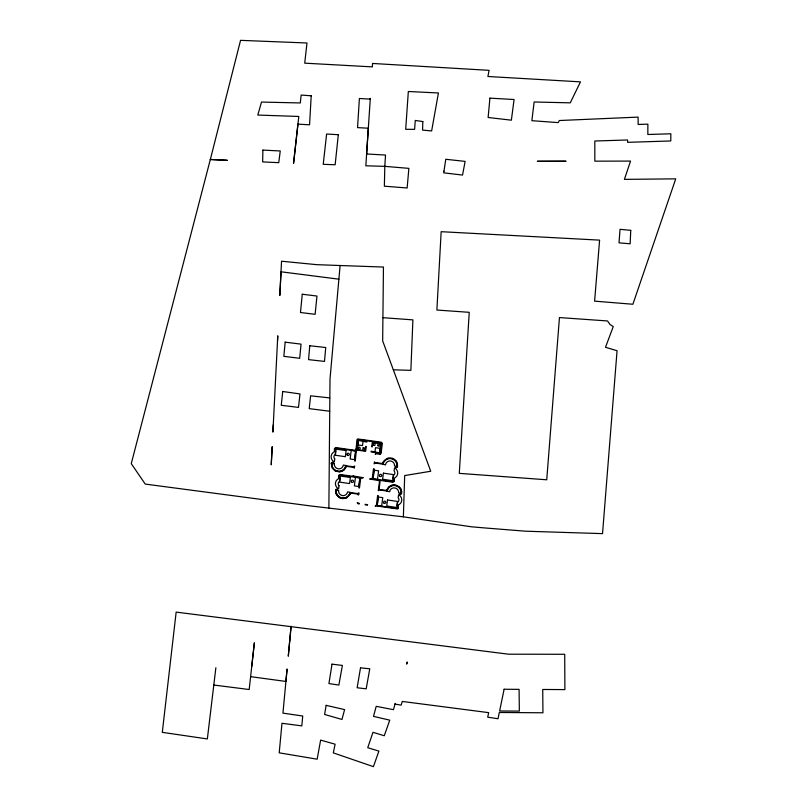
<?xml version="1.0" encoding="UTF-8"?>
<svg xmlns="http://www.w3.org/2000/svg" width="807" height="807" viewBox="0 0 807 807"><rect width="100%" height="100%" fill="white"/><g stroke="black" fill="none" stroke-linecap="round" stroke-linejoin="round"><path stroke-width="1.21" d="M328.873 508.117L330.002 379.108L340.1 265.523L383.446 267.046L382.669 340.887L430.736 471.258L404.69 475.565L403.379 516.833L471.57 526.81L486.369 528.071L525.771 531.208L602.536 533.629L617.062 350.722L605.502 347.292L613.249 326.583L610.062 324.575L607.53 320.954L559.453 317.565L546.732 479.782L459.284 473.356L469.24 312.319L436.88 310.039L441.157 231.69L599.601 240.133L594.608 301.142L632.89 304.249L675.731 178.851L624.396 179.366L630.549 161.087L594.84 161.168L594.809 141.013L627.604 139.974L627.604 142.335L670.778 140.963L670.839 133.78L647.839 134.497L647.87 124.157L638.135 124.46L638.115 117.106L559.322 120.525L558.212 122.603L531.863 120.687L534.143 101.985L570.267 102.842L580.485 81.86L487.912 76.494L489.062 70.34L372.562 63.46L372.35 66.88L304.713 63.158L306.983 42.983L240.557 40.35L210.334 159.483L131.269 463.642L145.25 484.089L310.836 505.979L403.379 516.833M273.25 424.835L272.907 432.108L277.779 335.813L277.517 340.584M331.263 463.591L332.423 468.252M331.274 463.581L331.364 462.865M251.723 666.632L254.366 642.776L249.181 689.521L213.805 685.042M215.883 667.692L207.349 738.95L162.298 732.342L176.158 612.11L508.471 654.195L564.708 654.275L564.89 689.602L542.728 689.471L542.94 712.783L499.311 712.48L498.01 718.744L487.7 717.171L488.679 712.642L402.279 701.444L401.129 705.116L395.057 704.128L395.259 703.401L393.443 709.666L376.213 706.327L373.5 716.374L389.761 720.167L384.263 735.752L372.985 732.302L367.74 747.716L378.897 751.105L373.409 766.65L333.311 752.881L335.107 744.205L320.631 740.1L317.161 759.195L279.212 752.83L281.976 723.284L301.828 725.886L302.726 716.011L282.944 713.146L287.09 668.953L285.9 681.441L250.614 676.659M333.22 462.925L333.352 461.866L331.395 462.764M337.497 489.768L337.639 488.689L335.712 489.546L335.581 491.826M355.958 450.619L356.906 439.805L357.622 438.927L381.398 442.226L382.367 443.457L381.075 453.433L379.976 454.27M358.55 440.541L357.995 444.96L362.494 445.605L363.059 441.187M358.086 494.066C357.693 496.335 359.589 494.267 358.853 492.815L357.602 493.561L350.137 492.552M374.922 452.102L375.487 447.683L379.996 448.339L379.431 452.747M374.902 462.572L374.428 461.886L374.125 463.843L375.386 463.087L382.629 464.136M379.048 489.466L380.047 481.769L379.34 480.296L393.221 482.293M397.548 466.739L397.387 463.601M334.451 448.218C335.208 454.916 333.15 448.611 335.641 448.117L355.584 451.073L354.656 461.019L355.251 461.11L356.371 450.124L365.662 451.163L366.257 446.503L365.662 446.412L365.107 450.78L357.198 449.64L358.358 440.41L366.822 442.085L366.65 441.005L357.915 439.835L356.301 449.509L358.076 439.472L381.56 442.912L380.521 453.009L381.408 443.245L372.34 442.065L371.724 446.796L372.33 446.876L372.884 442.508L380.813 443.648L379.623 452.878L371.159 451.204L371.069 451.94L380.299 453.574L375.669 453.09L375.346 454.361L376.042 453.705L379.845 454.26M394.3 481.537C393.695 475.091 395.531 481.154 393.07 481.698L373.147 478.722L374.095 468.817L373.5 468.726L372.35 477.633A1.221 1.18 23.7 0 1 370.998 478.632L369.656 479.045L378.382 480.498A1.221 1.18 22.6 0 1 379.431 481.85L378.281 490.727L379.532 489.97L386.916 491.019M397.488 467.051L395.581 467.889L395.743 466.678M350.167 493.965L350.43 493.107L358.036 494.086M387.007 489.567L386.735 490.424L379.108 489.445M338.748 475.141C339.495 481.789 337.447 475.525 339.939 475.051L359.801 478.006L358.873 487.882L359.468 487.973L360.598 479.106A1.221 1.18 24.8 0 1 361.95 478.107L363.291 477.694L354.576 476.241A1.21 1.18 25.9 0 1 353.637 475.575L353.022 475.656L353.617 476.443L339.979 474.455M350.167 493.975L346.707 497.808M387.007 489.556L388.732 486.964L391.183 485.4M345.739 467.606L346.183 466.295L353.254 467.324M345.678 465.932L345.638 466.012A7.011 6.789 28.5 0 1 337.538 471.117A7.011 6.789 28.5 0 1 331.919 463.238L332.827 463.339M345.739 467.616L344.559 469.422M383.406 461.574L382.619 463.531L375.144 462.512M383.416 461.564L387.542 458.295M398.224 508.581C398.234 501.672 399.162 508.289 397.155 508.471L377.293 505.485L378.251 495.649L377.646 495.569L376.455 504.738A1.21 1.17 21.9 0 1 375.356 505.747L375.235 506.322L376.677 505.696M344.549 469.432L343.681 470.249M387.138 490.918L387.31 490.626A7.011 6.789 20.1 0 1 395.46 485.632A7.011 6.789 20.1 0 1 401.029 493.501L400.201 493.39M372.39 478.783L372.602 479.025M343.671 470.259L342.662 470.925M399.929 493.481L399.576 494.862L400.302 493.995L401.493 494.045L401.684 491.715M345.82 465.78L353.385 466.749L354.636 465.992L354.364 468.161L353.587 467.324M350.097 492.573L349.865 492.885A6.991 6.738 26.3 0 1 341.805 497.869A6.991 6.738 26.3 0 1 336.206 490.041L336.953 490.152M346.697 497.818L342.914 498.605M397.75 508.965L377.172 506.08M341.775 471.349L339.636 471.833M391.203 485.4L393.352 484.906M382.79 464.126L383.194 463.732A7.041 6.839 21.8 0 1 391.365 458.689A7.041 6.839 21.8 0 1 396.953 466.607L396.025 466.507M388.036 458.164L392.212 458.295M339.374 471.853L335.773 471.147M393.342 369.798L410.864 370.363L412.902 319.865L382.901 317.686M340.1 265.523L316.858 264.676L281.542 261.216L279.827 295.463L281.028 271.788L338.9 279.182M394.361 484.896L397.004 485.501M335.611 447.522L355.383 450.377M342.652 498.595L340.968 498.262M329.76 397.912L310.624 395.813L309.212 408.635L329.72 411.237M360.305 477.663L360.396 477.764M392.222 458.295L393.594 458.87M340.958 498.252L340.272 498M397.014 485.501L399.647 487.327M340.261 498L339.384 497.566M335.752 471.147L335.107 470.804M393.604 458.88L395.743 460.565M335.097 470.804L332.434 468.262M339.374 497.556L338.758 497.162M338.748 497.152L336.469 494.61M399.657 487.337L400.817 488.921M395.743 460.575L396.489 461.564M396.489 461.574L397.387 463.581M336.458 494.59L336.055 493.723M400.817 488.931L401.23 489.809M336.045 493.713L335.581 491.836M401.23 489.819L401.684 491.695M262.89 150.092L262.658 161.914L278.748 162.671L280.261 150.97L262.89 150.092M384.818 166.343L384.364 186.185L407.142 187.991L408.867 168.37L384.818 166.343L365.843 165.808L368.305 128.212L357.551 127.617L359.397 98.494L370.252 99.13L370.312 98.313L366.62 153.986L385.514 155.045L384.818 166.343M422.838 121.544L422.565 130.098L431.634 130.946L438.433 92.976L408.332 91.494L405.699 129.312L414.616 129.332L415.252 120.455L422.838 121.544M630.751 230.348L630.136 243.785L619.019 242.846L620.048 229.319L630.751 230.348M272.181 446.836L271.253 464.691L272.181 446.836M311.209 95.801L309.565 124.803L297.934 124.147L293.566 163.347L298.792 116.46L257.796 115.068L261.518 102.065L300.295 102.953L301.162 95.065L311.209 95.801M367.568 504.92L365.107 504.849L365.188 504.274L367.578 504.859M309.777 345.749L308.556 359.629L324.485 361.405L325.746 347.524L309.777 345.749M289.763 640.153L288.291 656.192L291.095 626.262L289.763 640.153M489.92 98.151L488.124 117.489L511.366 120.182L514.079 99.513L489.92 98.151M285.174 342.168L283.842 356.331L299.69 358.308L301.051 344.135L285.174 342.168M302.272 294.232L300.476 312.501L315.123 314.316L316.959 296.048L302.272 294.232M282.722 391.496L281.26 405.296L298.489 407.394L299.992 393.937L282.722 391.496M338.325 134.698L335.147 164.749L323.234 164.325L326.613 134.033L338.325 134.698M334.723 458.911L334.34 462.058A5.911 5.73 29.3 0 1 335.631 451.295L335.268 454.452A3.026 2.935 29.3 0 0 334.723 458.901M336.126 449.136L335.369 455.249L345.346 456.691L346.102 450.578L336.126 449.136M339.011 485.753L338.627 488.881A5.891 5.689 26.9 0 1 339.918 478.198L339.555 481.335A3.016 2.915 26.9 0 0 339.011 485.753M340.413 476.049L339.656 482.122L349.592 483.564L350.359 477.502L340.413 476.049M351.237 450.195L350.137 459.001L354.626 459.647L355.726 450.851L351.237 450.195M355.473 477.139L354.364 485.875L358.843 486.52L359.952 477.784L355.473 477.139M363.14 447.804L362.857 450.003L364.461 450.235L364.744 448.036L363.14 447.804M359.236 503.397L359.155 503.972C358.237 504.335 356.311 502.287 357.763 502.559A1.21 1.17 23.9 0 0 358.742 503.326L359.236 503.397M373.53 443.053L373.248 445.262L374.852 445.494L375.134 443.285L373.53 443.053M374.125 470.188L372.995 478.944L377.484 479.6L378.624 470.834L374.125 470.188M378.271 497.011L377.141 505.707L381.62 506.362L382.75 497.667L378.271 497.011M383.406 473.144L382.619 479.237L392.606 480.69L393.402 474.597L383.406 473.144M387.521 499.967L386.735 506.009L396.681 507.472L397.488 501.429L387.521 499.967M393.503 475.394L393.11 478.541A5.921 5.75 21.2 0 0 394.532 467.788L394.088 470.945A3.026 2.935 21.2 0 1 393.503 475.384M397.589 502.216L397.195 505.333A5.901 5.699 19.6 0 0 398.608 494.671L398.174 497.798A3.016 2.915 19.6 0 1 397.579 502.206M443.971 171.134L443.719 172.849L462.542 175.069L465.125 161.39L445.777 159.282L443.971 171.134M332.03 664.151L328.923 683.569L338.859 685.062L342.39 665.432L332.03 664.151M360.507 667.863L357.148 687.756L366.186 688.835L369.777 668.771L360.507 667.863M326.159 705.348L324.596 714.467L341.986 719.451L344.589 709.615L326.159 705.348M504.113 689.249L499.624 710.967L519.335 711.108L519.083 689.36L504.113 689.249M407.162 662.194L406.758 663.899L407.162 662.194M565.868 161.229L537.422 161.289L565.868 161.229M227.201 160.3L210.334 159.483L227.201 160.3M385.524 464.751L382.77 464.348A7.344 7.132 21.8 0 1 390.961 458.315A7.344 7.132 21.8 0 1 397.286 466.456L394.532 466.063A4.56 4.428 21.8 0 0 390.608 460.999A4.56 4.428 21.8 0 0 385.524 464.751M334.33 463.783L331.596 463.389A7.324 7.092 28.5 0 0 337.941 471.49A7.324 7.092 28.5 0 0 346.032 465.478L343.288 465.084A4.549 4.398 28.5 0 1 338.264 468.817A4.549 4.398 28.5 0 1 334.33 463.783M389.64 491.645L386.896 491.241A7.324 7.081 20.1 0 1 395.057 485.259A7.324 7.081 20.1 0 1 401.361 493.349L398.618 492.956A4.539 4.398 20.1 0 0 394.704 487.932A4.539 4.398 20.1 0 0 389.64 491.645M338.617 490.585L335.883 490.192A7.293 7.041 26.3 0 0 342.208 498.242A7.293 7.041 26.3 0 0 350.268 492.3L347.545 491.897A4.529 4.368 26.3 0 1 342.541 495.589A4.529 4.368 26.3 0 1 338.617 490.585M383.749 502.902A1.16 1.12 20.9 0 0 385.736 502.751A1.16 1.12 20.9 0 0 384.566 501.147A1.16 1.12 20.9 0 0 383.749 502.902M379.623 476.11A1.16 1.13 22.6 0 0 381.62 475.948A1.16 1.13 22.6 0 0 380.45 474.334A1.16 1.13 22.6 0 0 379.623 476.11M351.428 481.809A1.16 1.12 25.8 0 0 353.416 481.85A1.16 1.12 25.8 0 0 352.407 480.135A1.16 1.12 25.8 0 0 351.428 481.809M347.171 454.916A1.16 1.13 28.2 0 0 349.179 454.946A1.16 1.13 28.2 0 0 348.16 453.221A1.16 1.13 28.2 0 0 347.171 454.916M358.157 448.753A1.12 1.079 27.2 0 0 360.073 448.773A1.12 1.079 27.2 0 0 359.105 447.128A1.12 1.079 27.2 0 0 358.157 448.753M377.928 445.605A1.12 1.089 24.7 0 0 379.855 445.635A1.12 1.089 24.7 0 0 378.887 443.981A1.12 1.089 24.7 0 0 377.928 445.605"/></g></svg>
